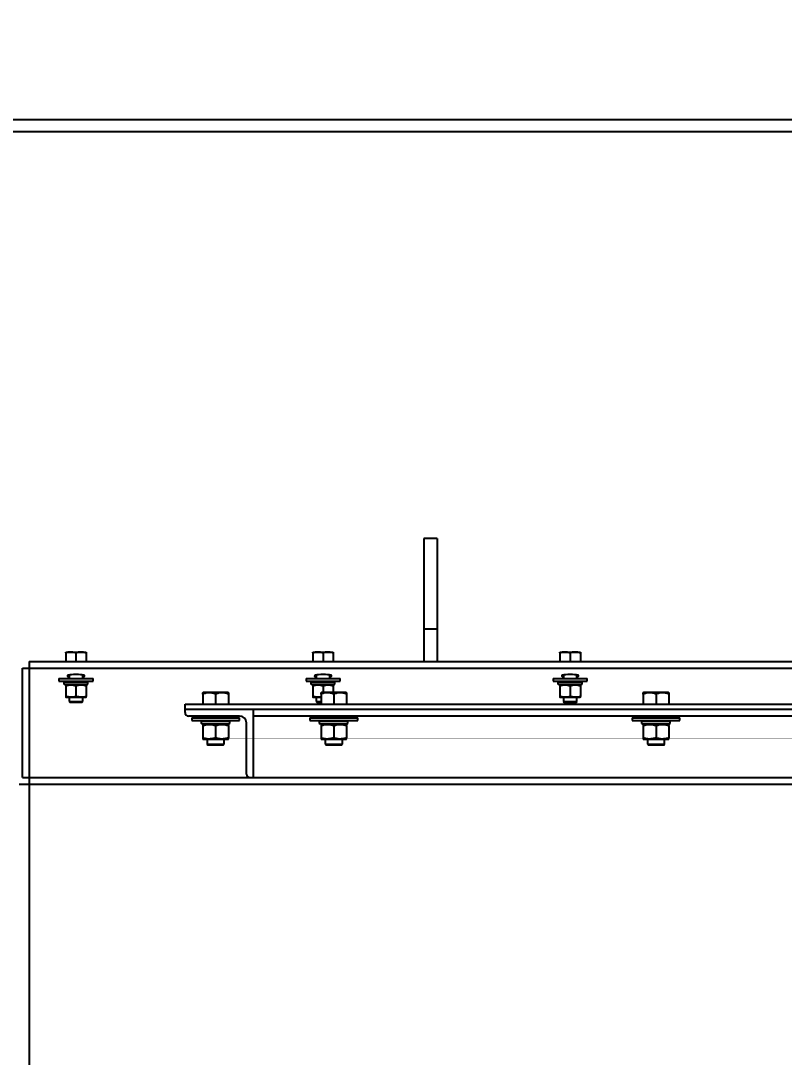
# Model space of a CAD drawing. Header units: millimetres. Extents: x 1293 to 41893, y 1011 to 26911.
# Drawn here: x 24026 to 24500, y 8007 to 8650 of the extents above; entities that cross this region are included whole.
import ezdxf

# ---------------------------------------------------------------- set-up
doc = ezdxf.new("R2010")
doc.units = ezdxf.units.MM
doc.header["$LTSCALE"] = 50
doc.layers.add('CAPA_1', color=7, linetype='Continuous')
doc.styles.add('SLDTEXTSTYLE0', font='TXT', dxfattribs={"width": 0.75})
doc.dimstyles.new('SLDDIMSTYLE0', dxfattribs={"dimtxt": 100, "dimasz": 100, "dimexe": 0, "dimexo": 0.0625, "dimgap": 25, "dimtad": 2, "dimdec": 0, "dimlfac": 1.5, "dimrnd": 1e-09, "dimzin": 12, "dimdsep": 46, "dimtxsty": 'SLDTEXTSTYLE0', "dimsah": 1, "dimcen": 0.09, "dimadec": 0, "dimazin": 3, "dimtfac": 1, "dimtdec": 0, "dimtofl": 0, "dimtmove": 0, "dimatfit": 3, "dimfxl": 1, "dimfrac": 2, "dimtolj": 1, "dimtzin": 12, "dimarcsym": 0})

# ---------------------------------------------------------------- blocks, each defined once
blk = doc.blocks.new('_D_28')
at = {"layer": 'CAPA_1', "transparency": 16777216}
for p, q in [((23097.89, 7144.96), (23097.89, 9212.28)), ((25942.46, 7144.96), (25942.46, 9212.28)), ((25942.46, 9162.28), (23097.89, 9162.28))]:
    blk.add_line(p, q, dxfattribs=at)
for points in [[(23097.89, 9162.28), (23197.89, 9146.89), (23197.89, 9177.66)], [(25942.46, 9162.28), (25842.46, 9177.66), (25842.46, 9146.89)]]:
    blk.add_solid(points, dxfattribs=at)
at = {"layer": 'CAPA_1', "transparency": 16777216, "insert": (24372.4, 9291.18), "char_height": 100, "attachment_point": 1, "style": 'SLDTEXTSTYLE0'}
blk.add_mtext('4267', dxfattribs=at)

msp = doc.modelspace()

# ---------------------------------------------------------------- linework, layer by layer
at = {"color": 7, "linetype": 'Continuous', "lineweight": 25}
for p, q in [((23539.3220298, 8588.4128505), (25504.3806965, 8588.4128505)), ((23546.7726965, 8580.9621838), (25496.9300298, 8580.9621838)), ((24284.4093631, 8328.4602403), (24275.9426964, 8328.4602403)), ((24275.9426964, 8328.4602403), (24275.9426964, 8252.2602403)), ((24284.4093631, 8328.4602403), (24284.4093631, 8252.2602403)), ((24284.4093631, 8272.2602403), (24275.9426964, 8272.2602403)), ((24053.8260298, 8258.0819203), (24066.5260298, 8258.0819203)), ((24053.8260298, 8257.5148853), (24053.8260298, 8252.2602403)), ((24060.1760298, 8257.5148853), (24060.1760298, 8252.2602403)), ((24066.5260298, 8257.5148853), (24066.5260298, 8252.2602403)), ((24207.1593631, 8258.0819203), (24219.8593631, 8258.0819203)), ((24207.1593631, 8257.5148853), (24207.1593631, 8252.2602403)), ((24213.5093631, 8257.5148853), (24213.5093631, 8252.2602403)), ((24219.8593631, 8257.5148853), (24219.8593631, 8252.2602403)), ((24360.4926964, 8258.0819203), (24373.1926964, 8258.0819203)), ((24360.4926964, 8257.5148853), (24360.4926964, 8252.2602403)), ((24366.8426964, 8257.5148853), (24366.8426964, 8252.2602403)), ((24373.1926964, 8257.5148853), (24373.1926964, 8252.2602403)), ((24031.1760298, 8252.2602403), (24031.1760298, 7831.1769069)), ((24031.1760298, 8252.2602403), (25009.1760298, 8252.2602403)), ((24026.9426964, 8180.2935736), (24026.9426964, 8248.0269069)), ((24026.9426964, 8248.0269069), (25013.4093631, 8248.0269069)), ((24055.9426964, 8243.8267995), (24055.9426964, 8241.6769069)), ((24064.4093631, 8241.6769069), (24064.4093631, 8243.8267995)), ((24209.2760298, 8243.8267995), (24209.2760298, 8241.6769069)), ((24217.7426964, 8241.6769069), (24217.7426964, 8243.8267995)), ((24362.6093631, 8243.8267995), (24362.6093631, 8241.6769069)), ((24371.0760298, 8241.6769069), (24371.0760298, 8243.8267995)), ((24049.5926964, 8241.6769069), (24049.5926964, 8239.9835736)), ((24049.5926964, 8241.6769069), (24070.7593631, 8241.6769069)), ((24049.5926964, 8239.9835736), (24070.7593631, 8239.9835736)), ((24052.8100298, 8239.4544069), (24053.3391964, 8239.9835736)), ((24067.5420298, 8239.4544069), (24052.8100298, 8239.4544069)), ((24052.8100298, 8238.2606069), (24052.8100298, 8239.4544069)), ((24053.3391964, 8237.7314403), (24052.8100298, 8238.2606069)), ((24052.8100298, 8238.2606069), (24067.5420298, 8238.2606069)), ((24067.0128631, 8237.7314403), (24053.3391964, 8237.7314403)), ((24053.8733511, 8237.7314403), (24053.8260298, 8237.7041193)), ((24053.8260298, 8237.1368981), (24053.8260298, 8230.6043825)), ((24060.1760298, 8237.1370843), (24060.1760298, 8230.6041962)), ((24066.5260298, 8237.7041193), (24066.4787084, 8237.7314403)), ((24066.5260298, 8237.1368981), (24066.5260298, 8230.6043825)), ((24067.5420298, 8239.4544069), (24067.0128631, 8239.9835736)), ((24067.0128631, 8237.7314403), (24067.5420298, 8238.2606069)), ((24067.5420298, 8238.2606069), (24067.5420298, 8239.4544069)), ((24070.7593631, 8239.9835736), (24070.7593631, 8241.6769069)), ((24202.9260298, 8241.6769069), (24202.9260298, 8239.9835736)), ((24202.9260298, 8241.6769069), (24224.0926964, 8241.6769069)), ((24202.9260298, 8239.9835736), (24224.0926964, 8239.9835736)), ((24206.1433631, 8239.4544069), (24206.6725298, 8239.9835736)), ((24220.8753631, 8239.4544069), (24206.1433631, 8239.4544069)), ((24206.1433631, 8238.2606069), (24206.1433631, 8239.4544069)), ((24206.6725298, 8237.7314403), (24206.1433631, 8238.2606069)), ((24206.1433631, 8238.2606069), (24220.8753631, 8238.2606069)), ((24220.3461964, 8237.7314403), (24206.6725298, 8237.7314403)), ((24207.2066844, 8237.7314403), (24207.1593631, 8237.7041193)), ((24207.1593631, 8237.1368981), (24207.1593631, 8230.6043825)), ((24213.5093631, 8237.1370843), (24213.5093631, 8232.9139069)), ((24219.8593631, 8237.7041193), (24219.8120418, 8237.7314403)), ((24219.8593631, 8237.1368981), (24219.8593631, 8232.9139069)), ((24220.8753631, 8239.4544069), (24220.3461964, 8239.9835736)), ((24220.3461964, 8237.7314403), (24220.8753631, 8238.2606069)), ((24220.8753631, 8238.2606069), (24220.8753631, 8239.4544069)), ((24224.0926964, 8239.9835736), (24224.0926964, 8241.6769069)), ((24356.2593631, 8241.6769069), (24356.2593631, 8239.9835736)), ((24356.2593631, 8241.6769069), (24377.4260298, 8241.6769069)), ((24356.2593631, 8239.9835736), (24377.4260298, 8239.9835736)), ((24359.4766964, 8239.4544069), (24360.0058631, 8239.9835736)), ((24374.2086964, 8239.4544069), (24359.4766964, 8239.4544069)), ((24359.4766964, 8238.2606069), (24359.4766964, 8239.4544069)), ((24359.4766964, 8238.2606069), (24374.2086964, 8238.2606069)), ((24360.0058631, 8237.7314403), (24359.4766964, 8238.2606069)), ((24373.6795298, 8237.7314403), (24360.0058631, 8237.7314403)), ((24360.5400178, 8237.7314403), (24360.4926964, 8237.7041193)), ((24360.4926964, 8237.1368981), (24360.4926964, 8230.6043825)), ((24366.8426964, 8237.1370843), (24366.8426964, 8230.6041962)), ((24373.1926964, 8237.7041193), (24373.1453751, 8237.7314403)), ((24373.1926964, 8237.1368981), (24373.1926964, 8230.6043825)), ((24374.2086964, 8239.4544069), (24373.6795298, 8239.9835736)), ((24373.6795298, 8237.7314403), (24374.2086964, 8238.2606069)), ((24374.2086964, 8238.2606069), (24374.2086964, 8239.4544069)), ((24377.4260298, 8239.9835736), (24377.4260298, 8241.6769069)), ((24139.1504609, 8232.9139069), (24138.9051964, 8232.7723034)), ((24138.9051964, 8232.0633545), (24138.9051964, 8225.8019069)), ((24154.534932, 8232.9139069), (24139.1504609, 8232.9139069)), ((24146.8426964, 8232.0633545), (24146.8426964, 8225.8019069)), ((24154.7801964, 8232.7723034), (24154.534932, 8232.9139069)), ((24154.7801964, 8232.0633545), (24154.7801964, 8225.8019069)), ((24212.4837942, 8232.9139069), (24212.2385298, 8232.7723034)), ((24212.2385298, 8232.0633545), (24212.2385298, 8225.8019069)), ((24227.8682653, 8232.9139069), (24212.4837942, 8232.9139069)), ((24220.1760298, 8232.0633545), (24220.1760298, 8225.8019069)), ((24228.1135298, 8232.7723034), (24227.8682653, 8232.9139069)), ((24228.1135298, 8232.0633545), (24228.1135298, 8225.8019069)), ((24412.4837942, 8232.9139069), (24412.2385298, 8232.7723034)), ((24412.2385298, 8232.0633545), (24412.2385298, 8225.8019069)), ((24427.8682653, 8232.9139069), (24412.4837942, 8232.9139069)), ((24420.1760298, 8232.0633545), (24420.1760298, 8225.8019069)), ((24428.1135298, 8232.7723034), (24427.8682653, 8232.9139069)), ((24428.1135298, 8232.0633545), (24428.1135298, 8225.8019069)), ((24053.8260298, 8230.0371613), (24053.8733511, 8230.0098403)), ((24053.8733511, 8230.0098403), (24066.4787084, 8230.0098403)), ((24055.9426964, 8230.0098403), (24055.9426964, 8227.3902536)), ((24055.9426964, 8227.3902536), (24056.4718631, 8226.8610869)), ((24055.9426964, 8227.3902536), (24064.4093631, 8227.3902536)), ((24063.8801964, 8226.8610869), (24056.4718631, 8226.8610869)), ((24063.8801964, 8226.8610869), (24064.4093631, 8227.3902536)), ((24064.4093631, 8227.3902536), (24064.4093631, 8230.0098403)), ((24127.8426964, 8220.5068536), (24127.8426964, 8225.8019069)), ((24127.8426964, 8225.8019069), (24912.5093631, 8225.8019069)), ((24207.1593631, 8230.0371613), (24207.2066844, 8230.0098403)), ((24207.2066844, 8230.0098403), (24212.2385298, 8230.0098403)), ((24209.2760298, 8230.0098403), (24209.2760298, 8227.3902536)), ((24209.2760298, 8227.3902536), (24209.8051964, 8226.8610869)), ((24209.2760298, 8227.3902536), (24212.2385298, 8227.3902536)), ((24212.2385298, 8226.8610869), (24209.8051964, 8226.8610869)), ((24360.4926964, 8230.0371613), (24360.5400178, 8230.0098403)), ((24360.5400178, 8230.0098403), (24373.1453751, 8230.0098403)), ((24362.6093631, 8230.0098403), (24362.6093631, 8227.3902536)), ((24362.6093631, 8227.3902536), (24363.1385298, 8226.8610869)), ((24362.6093631, 8227.3902536), (24371.0760298, 8227.3902536)), ((24370.5468631, 8226.8610869), (24363.1385298, 8226.8610869)), ((24370.5468631, 8226.8610869), (24371.0760298, 8227.3902536)), ((24371.0760298, 8227.3902536), (24371.0760298, 8230.0098403)), ((24127.8426964, 8222.6269069), (24912.5093631, 8222.6269069)), ((24161.7093631, 8218.3935736), (24129.9559764, 8218.3935736)), ((24132.0260298, 8217.3352403), (24132.0260298, 8215.6419069)), ((24132.0260298, 8217.3352403), (24161.6593631, 8217.3352403)), ((24141.5510298, 8218.3935736), (24141.5510298, 8217.3352403)), ((24152.1343631, 8217.3352403), (24152.1343631, 8218.3935736)), ((24161.6593631, 8215.6419069), (24161.6593631, 8217.3352403)), ((24170.1760298, 8222.6269069), (24170.1760298, 8180.2935736)), ((24870.1760298, 8218.3935736), (24170.1760298, 8218.3935736)), ((24205.3593631, 8217.3352403), (24205.3593631, 8215.6419069)), ((24205.3593631, 8217.3352403), (24234.9926964, 8217.3352403)), ((24214.8843631, 8218.3935736), (24214.8843631, 8217.3352403)), ((24225.4676964, 8217.3352403), (24225.4676964, 8218.3935736)), ((24234.9926964, 8215.6419069), (24234.9926964, 8217.3352403)), ((24405.3593631, 8217.3352403), (24405.3593631, 8215.6419069)), ((24405.3593631, 8217.3352403), (24434.9926964, 8217.3352403)), ((24414.8843631, 8218.3935736), (24414.8843631, 8217.3352403)), ((24425.4676964, 8217.3352403), (24425.4676964, 8218.3935736)), ((24434.9926964, 8215.6419069), (24434.9926964, 8217.3352403)), ((24132.0260298, 8215.6419069), (24161.6593631, 8215.6419069)), ((24138.0500298, 8215.1127403), (24138.5791964, 8215.6419069)), ((24155.6353631, 8215.1127403), (24138.0500298, 8215.1127403)), ((24138.0500298, 8213.8377403), (24138.0500298, 8215.1127403)), ((24138.5791964, 8213.3085736), (24138.0500298, 8213.8377403)), ((24138.0500298, 8213.8377403), (24155.6353631, 8213.8377403)), ((24155.1061964, 8213.3085736), (24138.5791964, 8213.3085736)), ((24139.0329511, 8213.3085736), (24138.9051964, 8213.2348144)), ((24138.9051964, 8212.5270081), (24138.9051964, 8204.8297224)), ((24146.8426964, 8212.5235766), (24146.8426964, 8204.8331539)), ((24154.7801964, 8213.2348144), (24154.6524418, 8213.3085736)), ((24154.7801964, 8212.5270081), (24154.7801964, 8204.8297224)), ((24155.6353631, 8215.1127403), (24155.1061964, 8215.6419069)), ((24155.1061964, 8213.3085736), (24155.6353631, 8213.8377403)), ((24155.6353631, 8213.8377403), (24155.6353631, 8215.1127403)), ((24165.9426964, 8182.4068536), (24165.9426964, 8214.1602403)), ((24205.3593631, 8215.6419069), (24234.9926964, 8215.6419069)), ((24211.3833631, 8215.1127403), (24211.9125298, 8215.6419069)), ((24228.9686964, 8215.1127403), (24211.3833631, 8215.1127403)), ((24211.3833631, 8213.8377403), (24211.3833631, 8215.1127403)), ((24211.9125298, 8213.3085736), (24211.3833631, 8213.8377403)), ((24211.3833631, 8213.8377403), (24228.9686964, 8213.8377403)), ((24228.4395298, 8213.3085736), (24211.9125298, 8213.3085736)), ((24212.3662844, 8213.3085736), (24212.2385298, 8213.2348144)), ((24212.2385298, 8212.5270081), (24212.2385298, 8204.8297224)), ((24220.1760298, 8212.5235766), (24220.1760298, 8204.8331539)), ((24228.1135298, 8213.2348144), (24227.9857751, 8213.3085736)), ((24228.1135298, 8212.5270081), (24228.1135298, 8204.8297224)), ((24228.9686964, 8215.1127403), (24228.4395298, 8215.6419069)), ((24228.4395298, 8213.3085736), (24228.9686964, 8213.8377403)), ((24228.9686964, 8213.8377403), (24228.9686964, 8215.1127403)), ((24405.3593631, 8215.6419069), (24434.9926964, 8215.6419069)), ((24411.3833631, 8215.1127403), (24411.9125298, 8215.6419069)), ((24428.9686964, 8215.1127403), (24411.3833631, 8215.1127403)), ((24411.3833631, 8213.8377403), (24411.3833631, 8215.1127403)), ((24411.9125298, 8213.3085736), (24411.3833631, 8213.8377403)), ((24411.3833631, 8213.8377403), (24428.9686964, 8213.8377403)), ((24428.4395298, 8213.3085736), (24411.9125298, 8213.3085736)), ((24412.3662844, 8213.3085736), (24412.2385298, 8213.2348144)), ((24412.2385298, 8212.5270081), (24412.2385298, 8204.8297224)), ((24420.1760298, 8212.5235766), (24420.1760298, 8204.8331539)), ((24428.1135298, 8213.2348144), (24427.9857751, 8213.3085736)), ((24428.1135298, 8212.5270081), (24428.1135298, 8204.8297224)), ((24428.9686964, 8215.1127403), (24428.4395298, 8215.6419069)), ((24428.4395298, 8213.3085736), (24428.9686964, 8213.8377403)), ((24428.9686964, 8213.8377403), (24428.9686964, 8215.1127403)), ((24138.9051964, 8204.1219161), (24139.0329511, 8204.0481569)), ((24139.0329511, 8204.0481569), (24154.6524418, 8204.0481569)), ((24141.5510298, 8204.0481569), (24141.5510298, 8200.9310736)), ((24141.5510298, 8200.9310736), (24142.0801964, 8200.4019069)), ((24141.5510298, 8200.9310736), (24152.1343631, 8200.9310736)), ((24151.6051964, 8200.4019069), (24142.0801964, 8200.4019069)), ((24151.6051964, 8200.4019069), (24152.1343631, 8200.9310736)), ((24152.1343631, 8200.9310736), (24152.1343631, 8204.0481569)), ((24154.6524418, 8204.0481569), (24154.7801964, 8204.1219161)), ((24212.2385298, 8204.1219161), (24212.3662844, 8204.0481569)), ((24212.3662844, 8204.0481569), (24227.9857751, 8204.0481569)), ((24214.8843631, 8204.0481569), (24214.8843631, 8200.9310736)), ((24214.8843631, 8200.9310736), (24215.4135298, 8200.4019069)), ((24214.8843631, 8200.9310736), (24225.4676964, 8200.9310736)), ((24224.9385298, 8200.4019069), (24215.4135298, 8200.4019069)), ((24224.9385298, 8200.4019069), (24225.4676964, 8200.9310736)), ((24225.4676964, 8200.9310736), (24225.4676964, 8204.0481569)), ((24227.9857751, 8204.0481569), (24228.1135298, 8204.1219161)), ((24412.2385298, 8204.1219161), (24412.3662844, 8204.0481569)), ((24412.3662844, 8204.0481569), (24427.9857751, 8204.0481569)), ((24414.8843631, 8204.0481569), (24414.8843631, 8200.9310736)), ((24414.8843631, 8200.9310736), (24415.4135298, 8200.4019069)), ((24414.8843631, 8200.9310736), (24425.4676964, 8200.9310736)), ((24424.9385298, 8200.4019069), (24415.4135298, 8200.4019069)), ((24424.9385298, 8200.4019069), (24425.4676964, 8200.9310736)), ((24425.4676964, 8200.9310736), (24425.4676964, 8204.0481569)), ((24427.9857751, 8204.0481569), (24428.1135298, 8204.1219161)), ((24026.9426964, 8180.2935736), (25013.4093631, 8180.2935736)), ((24024.8260298, 8176.0602403), (25015.5260298, 8176.0602403))]:
    msp.add_line(p, q, dxfattribs=at)
for centre, radius, start, end in [((24129.9559764, 8220.5068536), 2.11328, 180, 270), ((24161.7093631, 8214.1602403), 4.2333333, 0, 90), ((24168.0559764, 8182.4068536), 2.11328, 180, 270)]:
    msp.add_arc(centre, radius, start, end, dxfattribs=at)
for centre, start_param, end_param in [((24060.1760298, 8243.2975942), 1.5707963268, 3.7850937624), ((24060.1760298, 8243.2975942), 5.6396841984, 7.853981634), ((24213.5093631, 8243.2975942), 1.5707963268, 3.7850937624), ((24213.5093631, 8243.2975942), 5.6396841984, 7.853981634), ((24366.8426964, 8243.2975942), 1.5707963268, 3.7850937624), ((24366.8426964, 8243.2975942), 5.6396841984, 7.853981634)]:
    msp.add_ellipse(centre, major_axis=(5.2916667, 0), ratio=0.166678825, start_param=start_param, end_param=end_param, dxfattribs=at)
for points, knots in [([(24056.9557669, 8258.0819203), (24056.6004916, 8258.0672106), (24055.5405762, 8258.0233265), (24054.5106997, 8257.7179212), (24053.8260298, 8257.5148853)], [0, 0, 0, 0, 0.3351922062, 1, 1, 1, 1]), ([(24053.8260298, 8257.5148853), (24053.8260298, 8257.6310425), (24053.8260298, 8257.9540647), (24053.8260298, 8258.0320062), (24053.8260298, 8258.0819203)], [0, 0, 0, 0, 0.3595950484, 1, 1, 1, 1]), ([(24060.1760298, 8257.5148853), (24059.9781439, 8257.5791071), (24058.9592269, 8257.9097861), (24057.899892, 8258.0051097), (24057.0462926, 8258.0819203)], [0, 0, 0, 0, 0.1942119601, 1, 1, 1, 1]), ([(24063.3057669, 8258.0819203), (24062.9504916, 8258.0672106), (24061.8905762, 8258.0233265), (24060.8606997, 8257.7179212), (24060.1760298, 8257.5148853)], [0, 0, 0, 0, 0.3351922062, 1, 1, 1, 1]), ([(24066.5260298, 8257.5148853), (24066.3281439, 8257.5791071), (24065.3092269, 8257.9097861), (24064.249892, 8258.0051097), (24063.3962926, 8258.0819203)], [0, 0, 0, 0, 0.1942119601, 1, 1, 1, 1]), ([(24066.5260298, 8258.0819203), (24066.5260298, 8258.049525), (24066.5260298, 8257.9859449), (24066.5260298, 8257.6698994), (24066.5260298, 8257.5148853)], [0, 0, 0, 0, 0.5095195514, 1, 1, 1, 1]), ([(24210.2891003, 8258.0819203), (24209.9338249, 8258.0672106), (24208.8739096, 8258.0233265), (24207.844033, 8257.7179212), (24207.1593631, 8257.5148853)], [0, 0, 0, 0, 0.3351922062, 1, 1, 1, 1]), ([(24207.1593631, 8257.5148853), (24207.1593631, 8257.6310425), (24207.1593631, 8257.9540647), (24207.1593631, 8258.0320062), (24207.1593631, 8258.0819203)], [0, 0, 0, 0, 0.3595950484, 1, 1, 1, 1]), ([(24213.5093631, 8257.5148853), (24213.3114772, 8257.5791071), (24212.2925602, 8257.9097861), (24211.2332253, 8258.0051097), (24210.3796259, 8258.0819203)], [0, 0, 0, 0, 0.19421196006, 1, 1, 1, 1]), ([(24216.6391003, 8258.0819203), (24216.2838249, 8258.0672106), (24215.2239096, 8258.0233265), (24214.194033, 8257.7179212), (24213.5093631, 8257.5148853)], [0, 0, 0, 0, 0.3351922062, 1, 1, 1, 1]), ([(24219.8593631, 8257.5148853), (24219.6614772, 8257.5791071), (24218.6425602, 8257.9097861), (24217.5832253, 8258.0051097), (24216.7296259, 8258.0819203)], [0, 0, 0, 0, 0.1942119601, 1, 1, 1, 1]), ([(24219.8593631, 8258.0819203), (24219.8593631, 8258.049525), (24219.8593631, 8257.9859449), (24219.8593631, 8257.6698994), (24219.8593631, 8257.5148853)], [0, 0, 0, 0, 0.5095195514, 1, 1, 1, 1]), ([(24363.6224336, 8258.0819203), (24363.2671582, 8258.0672106), (24362.2072429, 8258.0233265), (24361.1773664, 8257.7179212), (24360.4926964, 8257.5148853)], [0, 0, 0, 0, 0.3351922062, 1, 1, 1, 1]), ([(24360.4926964, 8257.5148853), (24360.4926964, 8257.6310425), (24360.4926964, 8257.9540647), (24360.4926964, 8258.0320062), (24360.4926964, 8258.0819203)], [0, 0, 0, 0, 0.3595950484, 1, 1, 1, 1]), ([(24366.8426964, 8257.5148853), (24366.6448106, 8257.5791071), (24365.6258936, 8257.9097861), (24364.5665587, 8258.0051097), (24363.7129593, 8258.0819203)], [0, 0, 0, 0, 0.1942119601, 1, 1, 1, 1]), ([(24369.9724336, 8258.0819203), (24369.6171582, 8258.0672106), (24368.5572429, 8258.0233265), (24367.5273664, 8257.7179212), (24366.8426964, 8257.5148853)], [0, 0, 0, 0, 0.3351922062, 1, 1, 1, 1]), ([(24373.1926964, 8257.5148853), (24372.9948106, 8257.5791071), (24371.9758936, 8257.9097861), (24370.9165587, 8258.0051097), (24370.0629593, 8258.0819203)], [0, 0, 0, 0, 0.1942119601, 1, 1, 1, 1]), ([(24373.1926964, 8258.0819203), (24373.1926964, 8258.049525), (24373.1926964, 8257.9859449), (24373.1926964, 8257.6698994), (24373.1926964, 8257.5148853)], [0, 0, 0, 0, 0.5095195514, 1, 1, 1, 1]), ([(24053.8260298, 8237.1368981), (24054.3771894, 8237.3007226), (24055.49146, 8237.631924), (24057.1423521, 8237.7531066), (24058.7204449, 8237.5753214), (24059.68788, 8237.2840529), (24060.1760298, 8237.1370843)], [0, 0, 0, 0, 0.26461767181, 0.53497333471, 0.76535622726, 1, 1, 1, 1]), ([(24053.8260298, 8237.6653969), (24053.8260298, 8237.6735626), (24053.8260298, 8237.6997928), (24053.8260298, 8237.4662116), (24053.8260298, 8237.219208), (24053.8260298, 8237.1368981)], [0, 0, 0, 0, 0.2315942222, 0.7439414361, 1, 1, 1, 1]), ([(24060.1760298, 8237.1370843), (24060.727171, 8237.3008769), (24061.8414059, 8237.632014), (24063.4922794, 8237.7530975), (24065.0703889, 8237.575221), (24066.0378615, 8237.2838954), (24066.5260298, 8237.1368981)], [0, 0, 0, 0, 0.2646061211, 0.5349506065, 0.7653448938, 1, 1, 1, 1]), ([(24066.5260298, 8237.1368981), (24066.5260298, 8237.219212), (24066.5260298, 8237.4621037), (24066.5260298, 8237.6970413), (24066.5260298, 8237.6716157), (24066.5260298, 8237.6632608)], [0, 0, 0, 0, 0.2560436476, 0.755532585, 1, 1, 1, 1]), ([(24207.1593631, 8237.1368981), (24207.7105227, 8237.3007226), (24208.8247933, 8237.631924), (24210.4756855, 8237.7531066), (24212.0537782, 8237.5753214), (24213.0212134, 8237.2840529), (24213.5093631, 8237.1370843)], [0, 0, 0, 0, 0.2646176718, 0.5349733347, 0.7653562273, 1, 1, 1, 1]), ([(24207.1593631, 8237.6653969), (24207.1593631, 8237.6735626), (24207.1593631, 8237.6997928), (24207.1593631, 8237.4662116), (24207.1593631, 8237.219208), (24207.1593631, 8237.1368981)], [0, 0, 0, 0, 0.2315942222, 0.7439414361, 1, 1, 1, 1]), ([(24213.5093631, 8237.1370843), (24214.0605044, 8237.3008769), (24215.1747392, 8237.632014), (24216.8256128, 8237.7530975), (24218.4037222, 8237.575221), (24219.3711948, 8237.2838954), (24219.8593631, 8237.1368981)], [0, 0, 0, 0, 0.2646061211, 0.5349506065, 0.7653448938, 1, 1, 1, 1]), ([(24219.8593631, 8237.1368981), (24219.8593631, 8237.219212), (24219.8593631, 8237.4621037), (24219.8593631, 8237.6970413), (24219.8593631, 8237.6716157), (24219.8593631, 8237.6632608)], [0, 0, 0, 0, 0.2560436476, 0.755532585, 1, 1, 1, 1]), ([(24360.4926964, 8237.1368981), (24361.0438561, 8237.3007226), (24362.1581267, 8237.631924), (24363.8090188, 8237.7531066), (24365.3871115, 8237.5753214), (24366.3545467, 8237.2840529), (24366.8426964, 8237.1370843)], [0, 0, 0, 0, 0.2646176718, 0.5349733347, 0.7653562273, 1, 1, 1, 1]), ([(24360.4926964, 8237.6653969), (24360.4926964, 8237.6735626), (24360.4926964, 8237.6997928), (24360.4926964, 8237.4662116), (24360.4926964, 8237.219208), (24360.4926964, 8237.1368981)], [0, 0, 0, 0, 0.2315942222, 0.7439414361, 1, 1, 1, 1]), ([(24366.8426964, 8237.1370843), (24367.3938377, 8237.3008769), (24368.5080726, 8237.632014), (24370.1589461, 8237.7530975), (24371.7370555, 8237.575221), (24372.7045281, 8237.2838954), (24373.1926964, 8237.1368981)], [0, 0, 0, 0, 0.2646061211, 0.5349506065, 0.7653448938, 1, 1, 1, 1]), ([(24373.1926964, 8237.1368981), (24373.1926964, 8237.219212), (24373.1926964, 8237.4621037), (24373.1926964, 8237.6970413), (24373.1926964, 8237.6716157), (24373.1926964, 8237.6632608)], [0, 0, 0, 0, 0.2560436476, 0.755532585, 1, 1, 1, 1]), ([(24060.1760298, 8230.6041962), (24059.6248885, 8230.4404037), (24058.5106536, 8230.1092666), (24056.8597801, 8229.9881831), (24055.2816706, 8230.1660596), (24054.3141981, 8230.4573851), (24053.8260298, 8230.6043825)], [0, 0, 0, 0, 0.26460612106, 0.5349506065, 0.76534489376, 1, 1, 1, 1]), ([(24053.8260298, 8230.6043825), (24053.8260298, 8230.5220685), (24053.8260298, 8230.2791768), (24053.8260298, 8230.0442393), (24053.8260298, 8230.0696648), (24053.8260298, 8230.0780198)], [0, 0, 0, 0, 0.2560436476, 0.755532585, 1, 1, 1, 1]), ([(24066.5260298, 8230.6043825), (24065.9748701, 8230.440558), (24064.8605995, 8230.1093565), (24063.2097074, 8229.988174), (24061.6316147, 8230.1659592), (24060.6641795, 8230.4572276), (24060.1760298, 8230.6041962)], [0, 0, 0, 0, 0.26461767181, 0.53497333471, 0.76535622726, 1, 1, 1, 1]), ([(24066.5260298, 8230.0758836), (24066.5260298, 8230.067718), (24066.5260298, 8230.0414877), (24066.5260298, 8230.2750689), (24066.5260298, 8230.5220726), (24066.5260298, 8230.6043825)], [0, 0, 0, 0, 0.2315942222, 0.7439414361, 1, 1, 1, 1]), ([(24146.8426964, 8232.0633545), (24146.1537707, 8232.2681229), (24144.7609797, 8232.6821001), (24142.6973884, 8232.8335366), (24140.7247475, 8232.611243), (24139.5154073, 8232.2470963), (24138.9051964, 8232.0633545)], [0, 0, 0, 0, 0.26460741893, 0.53495290009, 0.765345785, 1, 1, 1, 1]), ([(24138.9051964, 8232.0633545), (24138.9051964, 8232.1679879), (24138.9051964, 8232.4728826), (24138.9051964, 8232.7648803), (24138.9051964, 8232.7320727), (24138.9051964, 8232.7214123)], [0, 0, 0, 0, 0.2607432743, 0.7597883742, 1, 1, 1, 1]), ([(24154.7801964, 8232.0633545), (24154.0912707, 8232.2681229), (24152.6984797, 8232.6821001), (24150.6348884, 8232.8335366), (24148.6622475, 8232.611243), (24147.4529073, 8232.2470963), (24146.8426964, 8232.0633545)], [0, 0, 0, 0, 0.26460741893, 0.53495290009, 0.765345785, 1, 1, 1, 1]), ([(24154.7801964, 8232.7241195), (24154.7801964, 8232.7345157), (24154.7801964, 8232.7683174), (24154.7801964, 8232.478007), (24154.7801964, 8232.1679825), (24154.7801964, 8232.0633545)], [0, 0, 0, 0, 0.22736873821, 0.73925017412, 1, 1, 1, 1]), ([(24212.2385298, 8230.2748089), (24212.108068, 8230.2390282), (24211.412523, 8230.0482664), (24210.1915607, 8229.9978316), (24208.6153739, 8230.1637611), (24207.6476555, 8230.4566143), (24207.1593631, 8230.6043825)], [0, 0, 0, 0, 0.0782328991, 0.4170916518, 0.7058754999, 1, 1, 1, 1]), ([(24207.1593631, 8230.6043825), (24207.1593631, 8230.5220685), (24207.1593631, 8230.2791768), (24207.1593631, 8230.0442393), (24207.1593631, 8230.0696648), (24207.1593631, 8230.0780198)], [0, 0, 0, 0, 0.2560436476, 0.755532585, 1, 1, 1, 1]), ([(24220.1760298, 8232.0633545), (24219.487104, 8232.2681229), (24218.094313, 8232.6821001), (24216.0307218, 8232.8335366), (24214.0580808, 8232.611243), (24212.8487406, 8232.2470963), (24212.2385298, 8232.0633545)], [0, 0, 0, 0, 0.2646074189, 0.5349529001, 0.765345785, 1, 1, 1, 1]), ([(24212.2385298, 8232.0633545), (24212.2385298, 8232.1679879), (24212.2385298, 8232.4728826), (24212.2385298, 8232.7648803), (24212.2385298, 8232.7320727), (24212.2385298, 8232.7214123)], [0, 0, 0, 0, 0.2607432743, 0.7597883742, 1, 1, 1, 1]), ([(24228.1135298, 8232.0633545), (24227.424604, 8232.2681229), (24226.031813, 8232.6821001), (24223.9682218, 8232.8335366), (24221.9955808, 8232.611243), (24220.7862406, 8232.2470963), (24220.1760298, 8232.0633545)], [0, 0, 0, 0, 0.26460741893, 0.53495290009, 0.765345785, 1, 1, 1, 1]), ([(24228.1135298, 8232.7241195), (24228.1135298, 8232.7345157), (24228.1135298, 8232.7683174), (24228.1135298, 8232.478007), (24228.1135298, 8232.1679825), (24228.1135298, 8232.0633545)], [0, 0, 0, 0, 0.2273687382, 0.7392501741, 1, 1, 1, 1]), ([(24366.8426964, 8230.6041962), (24366.2915552, 8230.4404037), (24365.1773203, 8230.1092666), (24363.5264468, 8229.9881831), (24361.9483373, 8230.1660596), (24360.9808647, 8230.4573851), (24360.4926964, 8230.6043825)], [0, 0, 0, 0, 0.2646061211, 0.5349506065, 0.7653448938, 1, 1, 1, 1]), ([(24360.4926964, 8230.6043825), (24360.4926964, 8230.5220685), (24360.4926964, 8230.2791768), (24360.4926964, 8230.0442393), (24360.4926964, 8230.0696648), (24360.4926964, 8230.0780198)], [0, 0, 0, 0, 0.2560436476, 0.755532585, 1, 1, 1, 1]), ([(24373.1926964, 8230.6043825), (24372.6415368, 8230.440558), (24371.5272662, 8230.1093565), (24369.8763741, 8229.988174), (24368.2982813, 8230.1659592), (24367.3308462, 8230.4572276), (24366.8426964, 8230.6041962)], [0, 0, 0, 0, 0.2646176718, 0.5349733347, 0.7653562273, 1, 1, 1, 1]), ([(24373.1926964, 8230.0758836), (24373.1926964, 8230.067718), (24373.1926964, 8230.0414877), (24373.1926964, 8230.2750689), (24373.1926964, 8230.5220726), (24373.1926964, 8230.6043825)], [0, 0, 0, 0, 0.23159422222, 0.74394143611, 1, 1, 1, 1]), ([(24420.1760298, 8232.0633545), (24419.487104, 8232.2681229), (24418.094313, 8232.6821001), (24416.0307218, 8232.8335366), (24414.0580808, 8232.611243), (24412.8487406, 8232.2470963), (24412.2385298, 8232.0633545)], [0, 0, 0, 0, 0.2646074189, 0.5349529001, 0.765345785, 1, 1, 1, 1]), ([(24412.2385298, 8232.0633545), (24412.2385298, 8232.1679879), (24412.2385298, 8232.4728826), (24412.2385298, 8232.7648803), (24412.2385298, 8232.7320727), (24412.2385298, 8232.7214123)], [0, 0, 0, 0, 0.2607432743, 0.7597883742, 1, 1, 1, 1]), ([(24428.1135298, 8232.0633545), (24427.424604, 8232.2681229), (24426.031813, 8232.6821001), (24423.9682218, 8232.8335366), (24421.9955808, 8232.611243), (24420.7862406, 8232.2470963), (24420.1760298, 8232.0633545)], [0, 0, 0, 0, 0.2646074189, 0.5349529001, 0.765345785, 1, 1, 1, 1]), ([(24428.1135298, 8232.7241195), (24428.1135298, 8232.7345157), (24428.1135298, 8232.7683174), (24428.1135298, 8232.478007), (24428.1135298, 8232.1679825), (24428.1135298, 8232.0633545)], [0, 0, 0, 0, 0.2273687382, 0.7392501741, 1, 1, 1, 1]), ([(24138.9051964, 8212.5270081), (24139.593712, 8212.7315798), (24140.9856817, 8213.1451618), (24143.0488484, 8213.2960375), (24145.021927, 8213.0728757), (24146.2320727, 8212.7077927), (24146.8426964, 8212.5235766)], [0, 0, 0, 0, 0.264433571, 0.5346044925, 0.7651675047, 1, 1, 1, 1]), ([(24138.9051964, 8213.1864996), (24138.9051964, 8213.196789), (24138.9051964, 8213.2300062), (24138.9051964, 8212.9389637), (24138.9051964, 8212.6302019), (24138.9051964, 8212.5270081)], [0, 0, 0, 0, 0.2300487055, 0.7426683061, 1, 1, 1, 1]), ([(24146.8426964, 8212.5235766), (24147.5315496, 8212.7287376), (24148.924178, 8213.1435037), (24150.9876868, 8213.296204), (24152.9604576, 8213.0747247), (24154.1699149, 8212.7106945), (24154.7801964, 8212.5270081)], [0, 0, 0, 0, 0.2646037157, 0.5349392798, 0.7653344448, 1, 1, 1, 1]), ([(24154.7801964, 8212.5270081), (24154.7801964, 8212.630207), (24154.7801964, 8212.9338352), (24154.7801964, 8213.2265648), (24154.7801964, 8213.1943507), (24154.7801964, 8213.1838144)], [0, 0, 0, 0, 0.25732525871, 0.75709368811, 1, 1, 1, 1]), ([(24212.2385298, 8212.5270081), (24212.9270453, 8212.7315798), (24214.319015, 8213.1451618), (24216.3821818, 8213.2960375), (24218.3552604, 8213.0728757), (24219.5654061, 8212.7077927), (24220.1760298, 8212.5235766)], [0, 0, 0, 0, 0.26443357096, 0.53460449255, 0.7651675047, 1, 1, 1, 1]), ([(24212.2385298, 8213.1864996), (24212.2385298, 8213.196789), (24212.2385298, 8213.2300062), (24212.2385298, 8212.9389637), (24212.2385298, 8212.6302019), (24212.2385298, 8212.5270081)], [0, 0, 0, 0, 0.23004870549, 0.74266830614, 1, 1, 1, 1]), ([(24220.1760298, 8212.5235766), (24220.864883, 8212.7287376), (24222.2575113, 8213.1435037), (24224.3210201, 8213.296204), (24226.2937909, 8213.0747247), (24227.5032482, 8212.7106945), (24228.1135298, 8212.5270081)], [0, 0, 0, 0, 0.26460371574, 0.53493927979, 0.76533444477, 1, 1, 1, 1]), ([(24228.1135298, 8212.5270081), (24228.1135298, 8212.630207), (24228.1135298, 8212.9338352), (24228.1135298, 8213.2265648), (24228.1135298, 8213.1943507), (24228.1135298, 8213.1838144)], [0, 0, 0, 0, 0.25732525871, 0.75709368811, 1, 1, 1, 1]), ([(24412.2385298, 8212.5270081), (24412.9270453, 8212.7315798), (24414.319015, 8213.1451618), (24416.3821818, 8213.2960375), (24418.3552604, 8213.0728757), (24419.5654061, 8212.7077927), (24420.1760298, 8212.5235766)], [0, 0, 0, 0, 0.264433571, 0.5346044925, 0.7651675047, 1, 1, 1, 1]), ([(24412.2385298, 8213.1864996), (24412.2385298, 8213.196789), (24412.2385298, 8213.2300062), (24412.2385298, 8212.9389637), (24412.2385298, 8212.6302019), (24412.2385298, 8212.5270081)], [0, 0, 0, 0, 0.2300487055, 0.7426683061, 1, 1, 1, 1]), ([(24420.1760298, 8212.5235766), (24420.864883, 8212.7287376), (24422.2575113, 8213.1435037), (24424.3210201, 8213.296204), (24426.2937909, 8213.0747247), (24427.5032482, 8212.7106945), (24428.1135298, 8212.5270081)], [0, 0, 0, 0, 0.26460371574, 0.53493927979, 0.76533444477, 1, 1, 1, 1]), ([(24428.1135298, 8212.5270081), (24428.1135298, 8212.630207), (24428.1135298, 8212.9338352), (24428.1135298, 8213.2265648), (24428.1135298, 8213.1943507), (24428.1135298, 8213.1838144)], [0, 0, 0, 0, 0.2573252587, 0.7570936881, 1, 1, 1, 1]), ([(24146.8426964, 8204.8331539), (24146.1538432, 8204.627993), (24144.7612149, 8204.2132268), (24142.6977061, 8204.0605265), (24140.7249353, 8204.2820058), (24139.515478, 8204.646036), (24138.9051964, 8204.8297224)], [0, 0, 0, 0, 0.2646037157, 0.5349392798, 0.7653344448, 1, 1, 1, 1]), ([(24138.9051964, 8204.8297224), (24138.9051964, 8204.7265236), (24138.9051964, 8204.4228954), (24138.9051964, 8204.1301657), (24138.9051964, 8204.1623799), (24138.9051964, 8204.1729161)], [0, 0, 0, 0, 0.25732525871, 0.75709368811, 1, 1, 1, 1]), ([(24154.7801964, 8204.8297224), (24154.0916809, 8204.6251507), (24152.6997112, 8204.2115688), (24150.6365444, 8204.060693), (24148.6634658, 8204.2838548), (24147.4533201, 8204.6489378), (24146.8426964, 8204.8331539)], [0, 0, 0, 0, 0.264433571, 0.5346044925, 0.7651675047, 1, 1, 1, 1]), ([(24154.7801964, 8204.1702309), (24154.7801964, 8204.1599416), (24154.7801964, 8204.1267243), (24154.7801964, 8204.4177668), (24154.7801964, 8204.7265286), (24154.7801964, 8204.8297224)], [0, 0, 0, 0, 0.2300487055, 0.7426683061, 1, 1, 1, 1]), ([(24220.1760298, 8204.8331539), (24219.4871766, 8204.627993), (24218.0945482, 8204.2132268), (24216.0310394, 8204.0605265), (24214.0582686, 8204.2820058), (24212.8488113, 8204.646036), (24212.2385298, 8204.8297224)], [0, 0, 0, 0, 0.2646037157, 0.5349392798, 0.7653344448, 1, 1, 1, 1]), ([(24212.2385298, 8204.8297224), (24212.2385298, 8204.7265236), (24212.2385298, 8204.4228954), (24212.2385298, 8204.1301657), (24212.2385298, 8204.1623799), (24212.2385298, 8204.1729161)], [0, 0, 0, 0, 0.25732525871, 0.75709368811, 1, 1, 1, 1]), ([(24228.1135298, 8204.8297224), (24227.4250142, 8204.6251507), (24226.0330445, 8204.2115688), (24223.9698778, 8204.060693), (24221.9967992, 8204.2838548), (24220.7866535, 8204.6489378), (24220.1760298, 8204.8331539)], [0, 0, 0, 0, 0.264433571, 0.5346044925, 0.7651675047, 1, 1, 1, 1]), ([(24228.1135298, 8204.1702309), (24228.1135298, 8204.1599416), (24228.1135298, 8204.1267243), (24228.1135298, 8204.4177668), (24228.1135298, 8204.7265286), (24228.1135298, 8204.8297224)], [0, 0, 0, 0, 0.23004870549, 0.74266830614, 1, 1, 1, 1]), ([(24420.1760298, 8204.8331539), (24419.4871766, 8204.627993), (24418.0945482, 8204.2132268), (24416.0310394, 8204.0605265), (24414.0582686, 8204.2820058), (24412.8488113, 8204.646036), (24412.2385298, 8204.8297224)], [0, 0, 0, 0, 0.2646037157, 0.5349392798, 0.7653344448, 1, 1, 1, 1]), ([(24412.2385298, 8204.8297224), (24412.2385298, 8204.7265236), (24412.2385298, 8204.4228954), (24412.2385298, 8204.1301657), (24412.2385298, 8204.1623799), (24412.2385298, 8204.1729161)], [0, 0, 0, 0, 0.25732525871, 0.75709368811, 1, 1, 1, 1]), ([(24428.1135298, 8204.8297224), (24427.4250142, 8204.6251507), (24426.0330445, 8204.2115688), (24423.9698778, 8204.060693), (24421.9967992, 8204.2838548), (24420.7866535, 8204.6489378), (24420.1760298, 8204.8331539)], [0, 0, 0, 0, 0.264433571, 0.5346044925, 0.7651675047, 1, 1, 1, 1]), ([(24428.1135298, 8204.1702309), (24428.1135298, 8204.1599416), (24428.1135298, 8204.1267243), (24428.1135298, 8204.4177668), (24428.1135298, 8204.7265286), (24428.1135298, 8204.8297224)], [0, 0, 0, 0, 0.2300487055, 0.7426683061, 1, 1, 1, 1])]:
    msp.add_open_spline(points, degree=3, knots=knots, dxfattribs=at)

# ---------------------------------------------------------------- dimensions: what is measured, and where the dimension line sits
at = {"layer": 'CAPA_1'}
dim = msp.add_linear_dim(base=(23097.8900298, 9162.2750488), p1=(25942.4620298, 7081.4622403), p2=(23097.8900298, 7081.4622403), dimstyle='SLDDIMSTYLE0', dxfattribs=at)
dim.commit()
dim.dimension.update_dxf_attribs({"geometry": '_D_28', "text_midpoint": (24520.1760298, 9162.2750488), "dimtype": 160})

doc.saveas('drawing.dxf')
